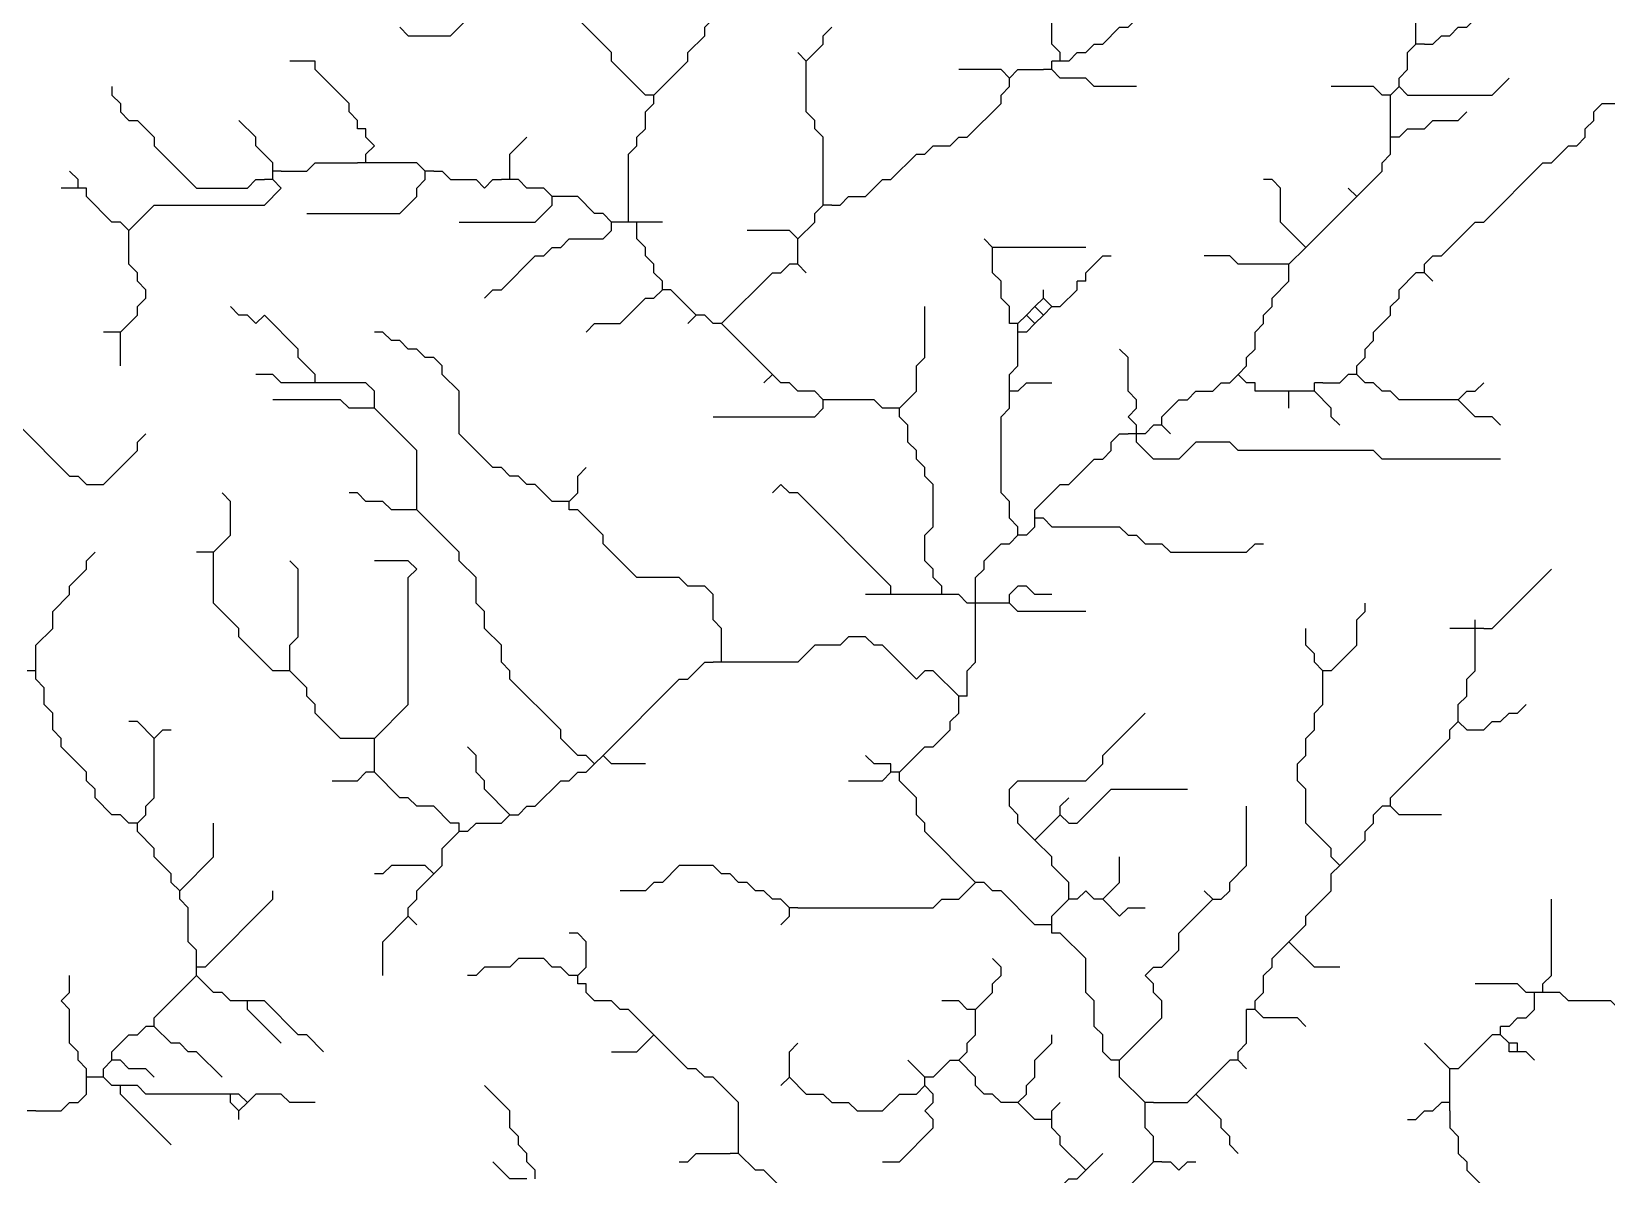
# Model space of a CAD drawing. Header units: inches. Extents: x 450284 to 463844, y 7386033 to 7399827.
# Drawn here: x 453081 to 458528, y 7388537 to 7392491 of the extents above; entities that cross this region are included whole.
import ezdxf

# ---------------------------------------------------------------- set-up
doc = ezdxf.new("R2010")
doc.units = ezdxf.units.IN
doc.header["$MEASUREMENT"] = 0

msp = doc.modelspace()

# ---------------------------------------------------------------- linework, layer by layer
for points in [[(456639.4, 7392417.8), (456610.2, 7392447.1), (456610.2, 7392622.8), (456668.7, 7392681.4), (456668.7, 7392739.9), (456698, 7392769.2), (456698, 7392827.8), (456727.3, 7392857.1), (456727.3, 7392915.7), (456756.6, 7392944.9), (456932.3, 7392944.9)], [(454355, 7392505.6), (454384.3, 7392476.3), (454530.8, 7392476.3), (454647.9, 7392593.5), (454735.8, 7392593.5), (454765.1, 7392622.8)], [(455204.4, 7392271.3), (455087.2, 7392388.5), (455087.2, 7392417.8), (454970.1, 7392534.9), (454940.8, 7392534.9), (454911.5, 7392564.2), (454882.2, 7392564.2), (454852.9, 7392593.5), (454823.6, 7392593.5), (454794.4, 7392622.8)], [(455233.7, 7392271.3), (455350.8, 7392388.5), (455350.8, 7392417.8), (455409.4, 7392476.3), (455409.4, 7392505.6), (455438.7, 7392534.9), (455438.7, 7392564.2), (455468, 7392593.5)], [(457869.5, 7392476.3), (457869.5, 7392622.8)], [(456668.7, 7392388.5), (456698, 7392417.8), (456727.3, 7392417.8), (456756.6, 7392447.1), (456785.9, 7392447.1), (456844.5, 7392505.6), (456873.7, 7392505.6), (456903, 7392534.9), (456932.3, 7392534.9)], [(457898.8, 7392447.1), (457928.1, 7392447.1), (457957.4, 7392476.3), (457986.7, 7392476.3), (458015.9, 7392505.6), (458045.2, 7392505.6), (458074.5, 7392534.9), (458191.7, 7392534.9)], [(455760.8, 7392388.5), (455819.4, 7392447.1), (455819.4, 7392476.3), (455848.7, 7392505.6)], [(457869.5, 7392447.1), (457869.5, 7392476.3)], [(457898.8, 7391685.6), (457928.1, 7391714.9), (457957.4, 7391714.9), (458074.5, 7391832), (458103.8, 7391832), (458308.8, 7392037), (458338.1, 7392037), (458396.7, 7392095.6), (458426, 7392095.6), (458455.2, 7392124.9), (458455.2, 7392154.2), (458484.5, 7392183.5), (458484.5, 7392212.8), (458513.8, 7392242), (458572.4, 7392242), (458631, 7392300.6), (458660.3, 7392300.6), (458836, 7392476.3)], [(455760.8, 7392388.5), (455731.5, 7392417.8)], [(456639.4, 7392388.5), (456639.4, 7392417.8)], [(457810.9, 7392300.6), (457810.9, 7392329.9), (457840.2, 7392359.2), (457840.2, 7392417.8), (457869.5, 7392447.1)], [(457898.8, 7392447.1), (457869.5, 7392447.1)], [(454032.9, 7392388.5), (453974.3, 7392388.5)], [(454062.2, 7392359.2), (454062.2, 7392388.5), (454032.9, 7392388.5)], [(455819.4, 7391919.9), (455819.4, 7392124.9), (455790.1, 7392154.2), (455790.1, 7392183.5), (455760.8, 7392212.8), (455760.8, 7392388.5)], [(456639.4, 7392388.5), (456610.2, 7392388.5)], [(456610.2, 7392359.2), (456610.2, 7392388.5)], [(456668.7, 7392388.5), (456639.4, 7392388.5)], [(454208.6, 7392183.5), (454179.3, 7392212.8), (454179.3, 7392242), (454062.2, 7392359.2)], [(455848.7, 7391890.6), (455878, 7391890.6), (455907.3, 7391919.9), (455965.8, 7391919.9), (456024.4, 7391978.5), (456053.7, 7391978.5), (456141.6, 7392066.3), (456170.8, 7392066.3), (456200.1, 7392095.6), (456258.7, 7392095.6), (456288, 7392124.9), (456317.3, 7392124.9), (456434.4, 7392242), (456434.4, 7392271.3), (456463.7, 7392300.6), (456463.7, 7392329.9)], [(456463.7, 7392329.9), (456434.4, 7392359.2), (456288, 7392359.2)], [(456463.7, 7392329.9), (456493, 7392359.2), (456580.9, 7392359.2)], [(456610.2, 7392359.2), (456580.9, 7392359.2)], [(456903, 7392300.6), (456756.6, 7392300.6), (456727.3, 7392329.9), (456639.4, 7392329.9), (456610.2, 7392359.2)], [(457810.9, 7392300.6), (457840.2, 7392271.3), (458133.1, 7392271.3), (458191.7, 7392329.9)], [(453359.3, 7392300.6), (453359.3, 7392271.3), (453388.6, 7392242), (453388.6, 7392212.8), (453417.9, 7392183.5), (453447.1, 7392183.5), (453505.7, 7392124.9), (453505.7, 7392095.6), (453652.2, 7391949.2), (453827.9, 7391949.2), (453857.2, 7391978.5), (453886.4, 7391978.5)], [(455233.7, 7392271.3), (455204.4, 7392271.3)], [(455233.7, 7392242), (455233.7, 7392271.3)], [(457752.4, 7392271.3), (457723.1, 7392300.6), (457576.6, 7392300.6)], [(457781.6, 7392271.3), (457752.4, 7392271.3)], [(457781.6, 7392271.3), (457810.9, 7392300.6)], [(457781.6, 7392242), (457781.6, 7392271.3)], [(455145.8, 7391861.3), (455145.8, 7392066.3), (455175.1, 7392095.6), (455175.1, 7392124.9), (455204.4, 7392154.2), (455204.4, 7392212.8), (455233.7, 7392242)], [(457781.6, 7392154.2), (457781.6, 7392242)], [(457810.9, 7392124.9), (457840.2, 7392154.2), (457898.8, 7392154.2), (457928.1, 7392183.5), (458015.9, 7392183.5), (458045.2, 7392212.8)], [(453915.7, 7392037), (453857.2, 7392095.6), (453857.2, 7392124.9), (453798.6, 7392183.5)], [(454208.6, 7392154.2), (454208.6, 7392183.5)], [(454237.9, 7392154.2), (454208.6, 7392154.2)], [(454237.9, 7392124.9), (454237.9, 7392154.2)], [(457781.6, 7392124.9), (457781.6, 7392154.2)], [(454237.9, 7392066.3), (454267.2, 7392095.6), (454237.9, 7392124.9)], [(454735.8, 7392007.8), (454735.8, 7392066.3), (454794.4, 7392124.9)], [(457664.5, 7391919.9), (457752.4, 7392007.8), (457752.4, 7392037), (457781.6, 7392066.3), (457781.6, 7392095.6)], [(457810.9, 7392124.9), (457781.6, 7392124.9)], [(457781.6, 7392095.6), (457781.6, 7392124.9)], [(453915.7, 7392007.8), (453915.7, 7392037)], [(453945, 7392007.8), (454032.9, 7392007.8), (454062.2, 7392037), (454208.6, 7392037)], [(454237.9, 7392037), (454208.6, 7392037)], [(454237.9, 7392037), (454237.9, 7392066.3)], [(454267.2, 7392037), (454237.9, 7392037)], [(454442.9, 7392007.8), (454413.6, 7392037), (454267.2, 7392037)], [(453242.1, 7391978.5), (453212.8, 7392007.8)], [(453945, 7392007.8), (453915.7, 7392007.8)], [(453915.7, 7391978.5), (453915.7, 7392007.8)], [(454472.2, 7392007.8), (454442.9, 7392007.8)], [(454442.9, 7391978.5), (454442.9, 7392007.8)], [(454472.2, 7392007.8), (454501.5, 7392007.8), (454530.8, 7391978.5), (454618.6, 7391978.5), (454647.9, 7391949.2), (454677.2, 7391978.5), (454706.5, 7391978.5)], [(454735.8, 7391978.5), (454735.8, 7392007.8)], [(453212.8, 7391949.2), (453183.6, 7391949.2)], [(453242.1, 7391949.2), (453212.8, 7391949.2)], [(453242.1, 7391949.2), (453242.1, 7391978.5)], [(453271.4, 7391949.2), (453242.1, 7391949.2)], [(453271.4, 7391919.9), (453271.4, 7391949.2)], [(453417.9, 7391802.7), (453505.7, 7391890.6), (453886.4, 7391890.6), (453945, 7391949.2), (453915.7, 7391978.5)], [(453915.7, 7391978.5), (453886.4, 7391978.5)], [(454032.9, 7391861.3), (454355, 7391861.3), (454413.6, 7391919.9), (454413.6, 7391949.2), (454442.9, 7391978.5)], [(454735.8, 7391978.5), (454706.5, 7391978.5)], [(454765.1, 7391978.5), (454735.8, 7391978.5)], [(454882.2, 7391919.9), (454852.9, 7391949.2), (454794.4, 7391949.2), (454765.1, 7391978.5)], [(457488.8, 7391744.2), (457400.9, 7391832), (457400.9, 7391949.2), (457371.6, 7391978.5), (457342.3, 7391978.5)], [(457664.5, 7391919.9), (457635.2, 7391949.2)], [(453417.9, 7391802.7), (453388.6, 7391832), (453359.3, 7391832), (453271.4, 7391919.9)], [(454560.1, 7391832), (454823.6, 7391832), (454882.2, 7391890.6)], [(454911.5, 7391919.9), (454882.2, 7391919.9)], [(454882.2, 7391890.6), (454882.2, 7391919.9)], [(455087.2, 7391832), (455057.9, 7391861.3), (455028.6, 7391861.3), (454970.1, 7391919.9), (454911.5, 7391919.9)], [(455731.5, 7391773.5), (455790.1, 7391832), (455790.1, 7391861.3), (455819.4, 7391890.6)], [(455819.4, 7391890.6), (455819.4, 7391919.9)], [(455848.7, 7391890.6), (455819.4, 7391890.6)], [(457488.8, 7391744.2), (457664.5, 7391919.9)], [(455116.5, 7391832), (455087.2, 7391832)], [(455087.2, 7391802.7), (455087.2, 7391832)], [(455145.8, 7391832), (455116.5, 7391832)], [(455145.8, 7391832), (455145.8, 7391861.3)], [(455175.1, 7391832), (455145.8, 7391832)], [(455204.4, 7391832), (455175.1, 7391832)], [(455175.1, 7391802.7), (455175.1, 7391832)], [(455262.9, 7391832), (455204.4, 7391832)], [(453388.6, 7391451.3), (453447.1, 7391509.9), (453447.1, 7391539.2), (453476.4, 7391568.4), (453476.4, 7391597.7), (453447.1, 7391627), (453447.1, 7391656.3), (453417.9, 7391685.6), (453417.9, 7391802.7)], [(454647.9, 7391568.4), (454677.2, 7391597.7), (454706.5, 7391597.7), (454823.6, 7391714.9), (454852.9, 7391714.9), (454882.2, 7391744.2), (454911.5, 7391744.2), (454940.8, 7391773.5), (455057.9, 7391773.5), (455087.2, 7391802.7)], [(455262.9, 7391627), (455233.7, 7391656.3), (455233.7, 7391685.6), (455204.4, 7391714.9), (455204.4, 7391744.2), (455175.1, 7391773.5), (455175.1, 7391802.7)], [(455731.5, 7391773.5), (455702.3, 7391802.7), (455555.8, 7391802.7)], [(455731.5, 7391714.9), (455731.5, 7391773.5)], [(456405.1, 7391744.2), (456375.9, 7391773.5)], [(455731.5, 7391685.6), (455731.5, 7391714.9)], [(456434.4, 7391744.2), (456405.1, 7391744.2)], [(456405.1, 7391714.9), (456405.1, 7391744.2)], [(456463.7, 7391509.9), (456463.7, 7391539.2), (456434.4, 7391568.4), (456434.4, 7391627), (456405.1, 7391656.3), (456405.1, 7391714.9)], [(456727.3, 7391744.2), (456434.4, 7391744.2)], [(456727.3, 7391656.3), (456785.9, 7391714.9), (456815.2, 7391714.9)], [(457400.9, 7391685.6), (457254.5, 7391685.6), (457225.2, 7391714.9), (457137.3, 7391714.9)], [(457430.2, 7391685.6), (457488.8, 7391744.2)], [(455468, 7391480.6), (455643.7, 7391656.3), (455673, 7391656.3), (455702.3, 7391685.6)], [(455731.5, 7391685.6), (455702.3, 7391685.6)], [(455760.8, 7391656.3), (455731.5, 7391685.6)], [(456727.3, 7391627), (456727.3, 7391656.3)], [(457254.5, 7391304.9), (457283.8, 7391334.1), (457283.8, 7391363.4), (457313, 7391392.7), (457313, 7391451.3), (457342.3, 7391480.6), (457342.3, 7391509.9), (457371.6, 7391539.2), (457371.6, 7391568.4), (457430.2, 7391627), (457430.2, 7391656.3)], [(457430.2, 7391685.6), (457400.9, 7391685.6)], [(457430.2, 7391656.3), (457430.2, 7391685.6)], [(457664.5, 7391334.1), (457693.8, 7391363.4), (457693.8, 7391392.7), (457723.1, 7391422), (457723.1, 7391451.3), (457781.6, 7391509.9), (457781.6, 7391539.2), (457810.9, 7391568.4), (457810.9, 7391597.7), (457869.5, 7391656.3)], [(457898.8, 7391656.3), (457869.5, 7391656.3)], [(457898.8, 7391656.3), (457898.8, 7391685.6)], [(457928.1, 7391627), (457898.8, 7391656.3)], [(455262.9, 7391597.7), (455262.9, 7391627)], [(456727.3, 7391627), (456698, 7391627)], [(456698, 7391597.7), (456698, 7391627)], [(454999.4, 7391451.3), (455028.6, 7391480.6), (455116.5, 7391480.6), (455204.4, 7391568.4), (455233.7, 7391568.4), (455262.9, 7391597.7)], [(455292.2, 7391597.7), (455262.9, 7391597.7)], [(455380.1, 7391509.9), (455292.2, 7391597.7)], [(456551.6, 7391539.2), (456580.9, 7391568.4)], [(456580.9, 7391568.4), (456580.9, 7391597.7)], [(456610.2, 7391539.2), (456580.9, 7391568.4)], [(456610.2, 7391539.2), (456639.4, 7391539.2), (456698, 7391597.7)], [(454062.2, 7391304.9), (454003.6, 7391363.4), (454003.6, 7391392.7), (453886.4, 7391509.9), (453857.2, 7391480.6), (453827.9, 7391509.9), (453798.6, 7391509.9), (453769.3, 7391539.2)], [(455350.8, 7391480.6), (455380.1, 7391509.9)], [(455468, 7391480.6), (455438.7, 7391480.6), (455409.4, 7391509.9), (455380.1, 7391509.9)], [(456083, 7391187.7), (456141.6, 7391246.3), (456141.6, 7391334.1), (456170.8, 7391363.4), (456170.8, 7391539.2)], [(456463.7, 7391480.6), (456463.7, 7391509.9)], [(456493, 7391480.6), (456522.3, 7391509.9)], [(456522.3, 7391509.9), (456551.6, 7391539.2)], [(456551.6, 7391480.6), (456522.3, 7391509.9)], [(456580.9, 7391509.9), (456551.6, 7391539.2)], [(456551.6, 7391480.6), (456580.9, 7391509.9)], [(456580.9, 7391509.9), (456610.2, 7391539.2)], [(453359.3, 7391451.3), (453330, 7391451.3)], [(453388.6, 7391451.3), (453359.3, 7391451.3)], [(453388.6, 7391422), (453388.6, 7391451.3)], [(454911.5, 7390865.6), (454882.2, 7390865.6), (454823.6, 7390924.1), (454794.4, 7390924.1), (454765.1, 7390953.4), (454735.8, 7390953.4), (454706.5, 7390982.7), (454677.2, 7390982.7), (454560.1, 7391099.8), (454560.1, 7391246.3), (454501.5, 7391304.9), (454501.5, 7391334.1), (454472.2, 7391363.4), (454442.9, 7391363.4), (454413.6, 7391392.7), (454384.3, 7391392.7), (454355, 7391422), (454325.8, 7391422), (454296.5, 7391451.3), (454267.2, 7391451.3)], [(455643.7, 7391304.9), (455468, 7391480.6)], [(456493, 7391480.6), (456463.7, 7391480.6)], [(456493, 7391451.3), (456493, 7391480.6)], [(456522.3, 7391451.3), (456493, 7391451.3)], [(456493, 7391422), (456493, 7391451.3)], [(456522.3, 7391451.3), (456551.6, 7391480.6)], [(453388.6, 7391334.1), (453388.6, 7391422)], [(456463.7, 7391275.6), (456463.7, 7391304.9), (456493, 7391334.1), (456493, 7391422)], [(456903, 7391129.1), (456873.7, 7391158.4), (456903, 7391187.7), (456903, 7391217), (456873.7, 7391246.3), (456873.7, 7391363.4), (456844.5, 7391392.7)], [(452685.7, 7391363.4), (452715, 7391334.1), (452890.7, 7391334.1), (453007.8, 7391217), (453007.8, 7391187.7), (453037.1, 7391158.4), (453037.1, 7391129.1), (453212.8, 7390953.4), (453242.1, 7390953.4), (453271.4, 7390924.1), (453330, 7390924.1), (453447.1, 7391041.3), (453447.1, 7391070.6), (453476.4, 7391099.8)], [(457664.5, 7391304.9), (457664.5, 7391334.1)], [(454032.9, 7391275.6), (453945, 7391275.6), (453915.7, 7391304.9), (453857.2, 7391304.9)], [(454062.2, 7391275.6), (454032.9, 7391275.6)], [(454062.2, 7391275.6), (454062.2, 7391304.9)], [(454091.5, 7391275.6), (454062.2, 7391275.6)], [(454267.2, 7391217), (454267.2, 7391246.3), (454237.9, 7391275.6), (454091.5, 7391275.6)], [(455614.4, 7391275.6), (455643.7, 7391304.9)], [(455819.4, 7391217), (455790.1, 7391246.3), (455731.5, 7391246.3), (455702.3, 7391275.6), (455673, 7391275.6), (455643.7, 7391304.9)], [(456463.7, 7391246.3), (456463.7, 7391275.6)], [(456493, 7391246.3), (456522.3, 7391275.6), (456610.2, 7391275.6)], [(456990.9, 7391158.4), (457049.5, 7391217), (457078.8, 7391217), (457108, 7391246.3), (457166.6, 7391246.3), (457195.9, 7391275.6), (457225.2, 7391275.6), (457254.5, 7391304.9)], [(457283.8, 7391275.6), (457254.5, 7391304.9)], [(457313, 7391275.6), (457283.8, 7391275.6)], [(457313, 7391246.3), (457313, 7391275.6)], [(457547.3, 7391275.6), (457518.1, 7391275.6)], [(457518.1, 7391246.3), (457518.1, 7391275.6)], [(457547.3, 7391275.6), (457605.9, 7391275.6), (457635.2, 7391304.9)], [(457664.5, 7391304.9), (457635.2, 7391304.9)], [(458015.9, 7391217), (457810.9, 7391217), (457781.6, 7391246.3), (457752.4, 7391246.3), (457723.1, 7391275.6), (457693.8, 7391275.6), (457664.5, 7391304.9)], [(458015.9, 7391217), (458045.2, 7391246.3), (458074.5, 7391246.3), (458103.8, 7391275.6)], [(454237.9, 7391187.7), (454179.3, 7391187.7), (454150, 7391217), (453915.7, 7391217)], [(454267.2, 7391187.7), (454267.2, 7391217)], [(455848.7, 7391217), (455819.4, 7391217)], [(455819.4, 7391187.7), (455819.4, 7391217)], [(456053.7, 7391187.7), (456024.4, 7391187.7), (455995.1, 7391217), (455848.7, 7391217)], [(456493, 7390777.7), (456463.7, 7390807), (456463.7, 7390865.6), (456434.4, 7390894.8), (456434.4, 7391158.4), (456463.7, 7391187.7), (456463.7, 7391217)], [(456493, 7391246.3), (456463.7, 7391246.3)], [(456463.7, 7391217), (456463.7, 7391246.3)], [(457342.3, 7391246.3), (457313, 7391246.3)], [(457400.9, 7391246.3), (457342.3, 7391246.3)], [(457430.2, 7391246.3), (457400.9, 7391246.3)], [(457459.5, 7391246.3), (457430.2, 7391246.3)], [(457430.2, 7391217), (457430.2, 7391246.3)], [(457430.2, 7391187.7), (457430.2, 7391217)], [(457488.8, 7391246.3), (457459.5, 7391246.3)], [(457518.1, 7391246.3), (457488.8, 7391246.3)], [(457605.9, 7391129.1), (457576.6, 7391158.4), (457576.6, 7391187.7), (457518.1, 7391246.3)], [(458162.4, 7391129.1), (458133.1, 7391158.4), (458074.5, 7391158.4), (458015.9, 7391217)], [(454267.2, 7391187.7), (454237.9, 7391187.7)], [(454413.6, 7390865.6), (454413.6, 7391041.3), (454267.2, 7391187.7)], [(455438.7, 7391158.4), (455790.1, 7391158.4), (455819.4, 7391187.7)], [(456083, 7391187.7), (456053.7, 7391187.7)], [(456083, 7391158.4), (456083, 7391187.7)], [(456229.4, 7390572.7), (456200.1, 7390602), (456200.1, 7390631.3), (456170.8, 7390660.5), (456170.8, 7390748.4), (456200.1, 7390777.7), (456200.1, 7390924.1), (456170.8, 7390953.4), (456170.8, 7390982.7), (456141.6, 7391012), (456141.6, 7391041.3), (456112.3, 7391070.6), (456112.3, 7391129.1), (456083, 7391158.4)], [(456903, 7391099.8), (456903, 7391129.1)], [(456932.3, 7391099.8), (456961.6, 7391129.1)], [(456990.9, 7391129.1), (456961.6, 7391129.1)], [(456990.9, 7391129.1), (456990.9, 7391158.4)], [(457020.2, 7391099.8), (456990.9, 7391129.1)], [(456551.6, 7390836.3), (456639.4, 7390924.1), (456668.7, 7390924.1), (456756.6, 7391012), (456785.9, 7391012), (456815.2, 7391041.3), (456815.2, 7391070.6), (456844.5, 7391099.8), (456873.7, 7391099.8)], [(456903, 7391099.8), (456873.7, 7391099.8)], [(456932.3, 7391099.8), (456903, 7391099.8)], [(456903, 7391070.6), (456903, 7391099.8)], [(458162.4, 7391012), (457752.4, 7391012), (457723.1, 7391041.3), (457254.5, 7391041.3), (457225.2, 7391070.6), (457108, 7391070.6), (457049.5, 7391012), (456961.6, 7391012), (456903, 7391070.6)], [(454940.8, 7390865.6), (454970.1, 7390894.8), (454970.1, 7390953.4), (454999.4, 7390982.7)], [(453710.7, 7390689.8), (453769.3, 7390748.4), (453769.3, 7390865.6), (453740, 7390894.8)], [(454384.3, 7390836.3), (454325.8, 7390836.3), (454296.5, 7390865.6), (454237.9, 7390865.6), (454208.6, 7390894.8), (454179.3, 7390894.8)], [(456053.7, 7390572.7), (455731.5, 7390894.8), (455702.3, 7390894.8), (455673, 7390924.1), (455643.7, 7390894.8)], [(454413.6, 7390836.3), (454384.3, 7390836.3)], [(454413.6, 7390836.3), (454413.6, 7390865.6)], [(455028.6, 7389957.6), (454999.4, 7389986.9), (454970.1, 7389986.9), (454911.5, 7390045.5), (454911.5, 7390074.8), (454735.8, 7390250.5), (454735.8, 7390279.8), (454706.5, 7390309.1), (454706.5, 7390367.7), (454647.9, 7390426.2), (454647.9, 7390484.8), (454618.6, 7390514.1), (454618.6, 7390602), (454560.1, 7390660.5), (454560.1, 7390689.8), (454413.6, 7390836.3)], [(454940.8, 7390865.6), (454911.5, 7390865.6)], [(454940.8, 7390836.3), (454940.8, 7390865.6)], [(454970.1, 7390836.3), (454940.8, 7390836.3)], [(455468, 7390338.4), (455468, 7390426.2), (455438.7, 7390455.5), (455438.7, 7390543.4), (455409.4, 7390572.7), (455350.8, 7390572.7), (455321.5, 7390602), (455175.1, 7390602), (455057.9, 7390719.1), (455057.9, 7390748.4), (454970.1, 7390836.3)], [(456551.6, 7390807), (456551.6, 7390836.3)], [(456580.9, 7390807), (456551.6, 7390807)], [(456551.6, 7390777.7), (456551.6, 7390807)], [(456580.9, 7390807), (456610.2, 7390777.7), (456844.5, 7390777.7), (456873.7, 7390748.4), (456903, 7390748.4), (456932.3, 7390719.1), (456990.9, 7390719.1), (457020.2, 7390689.8), (457283.8, 7390689.8), (457313, 7390719.1), (457342.3, 7390719.1)], [(456346.6, 7390543.4), (456346.6, 7390602), (456375.9, 7390631.3), (456375.9, 7390660.5), (456434.4, 7390719.1), (456463.7, 7390719.1), (456493, 7390748.4)], [(456493, 7390748.4), (456493, 7390777.7)], [(456522.3, 7390748.4), (456493, 7390748.4)], [(456522.3, 7390748.4), (456551.6, 7390777.7)], [(453095.7, 7390309.1), (453095.7, 7390367.7), (453154.3, 7390426.2), (453154.3, 7390484.8), (453212.8, 7390543.4), (453212.8, 7390572.7), (453271.4, 7390631.3), (453271.4, 7390660.5), (453300.7, 7390689.8)], [(453681.4, 7390689.8), (453652.2, 7390689.8)], [(453710.7, 7390689.8), (453681.4, 7390689.8)], [(453710.7, 7390660.5), (453710.7, 7390689.8)], [(453945, 7390279.8), (453915.7, 7390279.8), (453798.6, 7390397), (453798.6, 7390426.2), (453710.7, 7390514.1), (453710.7, 7390660.5)], [(453974.3, 7390309.1), (453974.3, 7390367.7), (454003.6, 7390397), (454003.6, 7390631.3), (453974.3, 7390660.5)], [(454267.2, 7390045.5), (454384.3, 7390162.7), (454384.3, 7390602), (454413.6, 7390631.3), (454384.3, 7390660.5), (454267.2, 7390660.5)], [(458103.8, 7390426.2), (458133.1, 7390426.2), (458338.1, 7390631.3)], [(456053.7, 7390543.4), (456053.7, 7390572.7)], [(456229.4, 7390543.4), (456229.4, 7390572.7)], [(456610.2, 7390543.4), (456551.6, 7390543.4), (456522.3, 7390572.7), (456493, 7390572.7), (456463.7, 7390543.4)], [(456024.4, 7390543.4), (455965.8, 7390543.4)], [(456053.7, 7390543.4), (456024.4, 7390543.4)], [(456083, 7390543.4), (456053.7, 7390543.4)], [(456200.1, 7390543.4), (456083, 7390543.4)], [(456229.4, 7390543.4), (456200.1, 7390543.4)], [(456258.7, 7390543.4), (456229.4, 7390543.4)], [(456317.3, 7390514.1), (456288, 7390543.4), (456258.7, 7390543.4)], [(456346.6, 7390514.1), (456317.3, 7390514.1)], [(456346.6, 7390514.1), (456346.6, 7390543.4)], [(456375.9, 7390514.1), (456346.6, 7390514.1)], [(456346.6, 7390484.8), (456346.6, 7390514.1)], [(456434.4, 7390514.1), (456375.9, 7390514.1)], [(456463.7, 7390514.1), (456434.4, 7390514.1)], [(456463.7, 7390514.1), (456463.7, 7390543.4)], [(456727.3, 7390484.8), (456493, 7390484.8), (456463.7, 7390514.1)], [(457576.6, 7390279.8), (457664.5, 7390367.7), (457664.5, 7390455.5), (457693.8, 7390484.8), (457693.8, 7390514.1)], [(456317.3, 7390221.2), (456317.3, 7390279.8), (456346.6, 7390309.1), (456346.6, 7390484.8)], [(458074.5, 7390426.2), (458074.5, 7390455.5)], [(457547.3, 7390279.8), (457518.1, 7390309.1), (457518.1, 7390338.4), (457488.8, 7390367.7), (457488.8, 7390426.2)], [(458045.2, 7390426.2), (457986.7, 7390426.2)], [(458074.5, 7390426.2), (458045.2, 7390426.2)], [(458103.8, 7390426.2), (458074.5, 7390426.2)], [(458074.5, 7390397), (458074.5, 7390426.2)], [(456288, 7390191.9), (456200.1, 7390279.8), (456170.8, 7390279.8), (456141.6, 7390250.5), (456024.4, 7390367.7), (455995.1, 7390367.7), (455965.8, 7390397), (455907.3, 7390397), (455878, 7390367.7), (455790.1, 7390367.7), (455731.5, 7390309.1), (455497.2, 7390309.1)], [(458015.9, 7390104.1), (458015.9, 7390162.7), (458045.2, 7390191.9), (458045.2, 7390250.5), (458074.5, 7390279.8), (458074.5, 7390397)], [(453095.7, 7390279.8), (453095.7, 7390309.1)], [(453974.3, 7390279.8), (453974.3, 7390309.1)], [(455057.9, 7389986.9), (455321.5, 7390250.5), (455350.8, 7390250.5), (455409.4, 7390309.1), (455438.7, 7390309.1)], [(455468, 7390309.1), (455438.7, 7390309.1)], [(455468, 7390309.1), (455468, 7390338.4)], [(455497.2, 7390309.1), (455468, 7390309.1)], [(453095.7, 7390279.8), (453066.4, 7390279.8)], [(453095.7, 7390250.5), (453095.7, 7390279.8)], [(453417.9, 7389752.6), (453388.6, 7389781.9), (453359.3, 7389781.9), (453300.7, 7389840.5), (453300.7, 7389869.8), (453271.4, 7389899.1), (453271.4, 7389928.4), (453183.6, 7390016.2), (453183.6, 7390045.5), (453154.3, 7390074.8), (453154.3, 7390133.4), (453125, 7390162.7), (453125, 7390221.2), (453095.7, 7390250.5)], [(453974.3, 7390279.8), (453945, 7390279.8)], [(454237.9, 7390045.5), (454150, 7390045.5), (454062.2, 7390133.4), (454062.2, 7390162.7), (454032.9, 7390191.9), (454032.9, 7390221.2), (453974.3, 7390279.8)], [(457605.9, 7389606.2), (457576.6, 7389635.5), (457576.6, 7389664.8), (457488.8, 7389752.6), (457488.8, 7389869.8), (457459.5, 7389899.1), (457459.5, 7389957.6), (457488.8, 7389986.9), (457488.8, 7390045.5), (457518.1, 7390074.8), (457518.1, 7390133.4), (457547.3, 7390162.7), (457547.3, 7390250.5)], [(457576.6, 7390279.8), (457547.3, 7390279.8)], [(457547.3, 7390250.5), (457547.3, 7390279.8)], [(456317.3, 7390191.9), (456288, 7390191.9)], [(456288, 7390162.7), (456288, 7390191.9)], [(456317.3, 7390191.9), (456317.3, 7390221.2)], [(456083, 7389928.4), (456170.8, 7390016.2), (456200.1, 7390016.2), (456258.7, 7390074.8), (456258.7, 7390104.1), (456288, 7390133.4), (456288, 7390162.7)], [(456551.6, 7389694.1), (456493, 7389752.6), (456493, 7389781.9), (456463.7, 7389811.2), (456463.7, 7389869.8), (456493, 7389899.1), (456727.3, 7389899.1), (456785.9, 7389957.6), (456785.9, 7389986.9), (456932.3, 7390133.4)], [(458015.9, 7390104.1), (458045.2, 7390074.8), (458103.8, 7390074.8), (458133.1, 7390104.1), (458162.4, 7390104.1), (458191.7, 7390133.4), (458221, 7390133.4), (458250.2, 7390162.7)], [(453505.7, 7390045.5), (453447.1, 7390104.1), (453417.9, 7390104.1)], [(453505.7, 7390045.5), (453535, 7390074.8), (453564.3, 7390074.8)], [(457781.6, 7389840.5), (457986.7, 7390045.5), (457986.7, 7390074.8), (458015.9, 7390104.1)], [(453447.1, 7389752.6), (453476.4, 7389781.9), (453476.4, 7389811.2), (453505.7, 7389840.5), (453505.7, 7390045.5)], [(454267.2, 7390045.5), (454237.9, 7390045.5)], [(454267.2, 7390016.2), (454267.2, 7390045.5)], [(454267.2, 7389957.6), (454267.2, 7390016.2)], [(454735.8, 7389781.9), (454647.9, 7389869.8), (454647.9, 7389899.1), (454618.6, 7389928.4), (454618.6, 7389986.9), (454589.3, 7390016.2)], [(455028.6, 7389957.6), (455057.9, 7389986.9)], [(455204.4, 7389957.6), (455087.2, 7389957.6), (455057.9, 7389986.9)], [(456024.4, 7389957.6), (455995.1, 7389957.6), (455965.8, 7389986.9)], [(454120.7, 7389899.1), (454208.6, 7389899.1), (454237.9, 7389928.4)], [(454267.2, 7389928.4), (454237.9, 7389928.4)], [(454267.2, 7389928.4), (454267.2, 7389957.6)], [(454530.8, 7389752.6), (454472.2, 7389811.2), (454413.6, 7389811.2), (454384.3, 7389840.5), (454355, 7389840.5), (454267.2, 7389928.4)], [(454735.8, 7389781.9), (454765.1, 7389781.9), (454794.4, 7389811.2), (454823.6, 7389811.2), (454911.5, 7389899.1), (454940.8, 7389899.1), (454970.1, 7389928.4), (454999.4, 7389928.4), (455028.6, 7389957.6)], [(455907.3, 7389899.1), (456024.4, 7389899.1), (456053.7, 7389928.4)], [(456053.7, 7389957.6), (456024.4, 7389957.6)], [(456053.7, 7389928.4), (456053.7, 7389957.6)], [(456083, 7389928.4), (456053.7, 7389928.4)], [(456083, 7389899.1), (456083, 7389928.4)], [(456346.6, 7389547.6), (456170.8, 7389723.4), (456170.8, 7389752.6), (456141.6, 7389781.9), (456141.6, 7389840.5), (456083, 7389899.1)], [(456639.4, 7389781.9), (456668.7, 7389752.6), (456698, 7389752.6), (456815.2, 7389869.8), (457078.8, 7389869.8)], [(456639.4, 7389781.9), (456639.4, 7389811.2), (456668.7, 7389840.5)], [(457166.6, 7389489.1), (457195.9, 7389489.1), (457225.2, 7389518.3), (457225.2, 7389547.6), (457283.8, 7389606.2), (457283.8, 7389811.2)], [(457605.9, 7389606.2), (457693.8, 7389694.1), (457693.8, 7389723.4), (457723.1, 7389752.6), (457723.1, 7389781.9), (457752.4, 7389811.2)], [(457781.6, 7389811.2), (457752.4, 7389811.2)], [(457781.6, 7389811.2), (457781.6, 7389840.5)], [(457957.4, 7389781.9), (457810.9, 7389781.9), (457781.6, 7389811.2)], [(453447.1, 7389752.6), (453417.9, 7389752.6)], [(453447.1, 7389723.4), (453447.1, 7389752.6)], [(453593.6, 7389518.3), (453710.7, 7389635.5), (453710.7, 7389752.6)], [(454560.1, 7389752.6), (454530.8, 7389752.6)], [(454560.1, 7389723.4), (454560.1, 7389752.6)], [(454589.3, 7389723.4), (454618.6, 7389752.6), (454706.5, 7389752.6), (454735.8, 7389781.9)], [(456551.6, 7389694.1), (456639.4, 7389781.9)], [(453593.6, 7389518.3), (453564.3, 7389547.6), (453564.3, 7389576.9), (453505.7, 7389635.5), (453505.7, 7389664.8), (453447.1, 7389723.4)], [(454472.2, 7389576.9), (454501.5, 7389606.2), (454501.5, 7389664.8), (454560.1, 7389723.4)], [(454589.3, 7389723.4), (454560.1, 7389723.4)], [(456668.7, 7389518.3), (456668.7, 7389547.6), (456610.2, 7389606.2), (456610.2, 7389635.5), (456551.6, 7389694.1)], [(454472.2, 7389576.9), (454442.9, 7389606.2), (454325.8, 7389606.2), (454296.5, 7389576.9), (454267.2, 7389576.9)], [(455702.3, 7389459.8), (455673, 7389489.1), (455643.7, 7389489.1), (455614.4, 7389518.3), (455585.1, 7389518.3), (455555.8, 7389547.6), (455526.5, 7389547.6), (455497.2, 7389576.9), (455468, 7389576.9), (455438.7, 7389606.2), (455321.5, 7389606.2), (455262.9, 7389547.6), (455233.7, 7389547.6), (455204.4, 7389518.3), (455116.5, 7389518.3)], [(456785.9, 7389489.1), (456844.5, 7389547.6), (456844.5, 7389635.5)], [(457430.2, 7389342.6), (457488.8, 7389401.2), (457488.8, 7389430.5), (457576.6, 7389518.3), (457576.6, 7389576.9), (457605.9, 7389606.2)], [(454384.3, 7389430.5), (454384.3, 7389459.8), (454413.6, 7389489.1), (454413.6, 7389518.3), (454472.2, 7389576.9)], [(455731.5, 7389459.8), (456200.1, 7389459.8), (456229.4, 7389489.1), (456288, 7389489.1), (456346.6, 7389547.6)], [(456580.9, 7389401.2), (456551.6, 7389401.2), (456434.4, 7389518.3), (456405.1, 7389518.3), (456375.9, 7389547.6), (456346.6, 7389547.6)], [(453652.2, 7389284), (453652.2, 7389313.3), (453622.9, 7389342.6), (453622.9, 7389459.8), (453593.6, 7389489.1), (453593.6, 7389518.3)], [(453681.4, 7389254.8), (453915.7, 7389489.1), (453915.7, 7389518.3)], [(456610.2, 7389430.5), (456668.7, 7389489.1)], [(456668.7, 7389489.1), (456668.7, 7389518.3)], [(456698, 7389489.1), (456668.7, 7389489.1)], [(456785.9, 7389489.1), (456756.6, 7389489.1), (456727.3, 7389518.3), (456698, 7389489.1)], [(456785.9, 7389489.1), (456844.5, 7389430.5), (456873.7, 7389459.8), (456932.3, 7389459.8)], [(456844.5, 7388932.6), (456990.9, 7389079), (456990.9, 7389137.6), (456961.6, 7389166.9), (456961.6, 7389196.2), (456932.3, 7389225.5), (456961.6, 7389254.8), (456990.9, 7389254.8), (457049.5, 7389313.3), (457049.5, 7389371.9), (457166.6, 7389489.1)], [(457166.6, 7389489.1), (457137.3, 7389518.3)], [(458308.8, 7389196.2), (458338.1, 7389225.5), (458338.1, 7389489.1)], [(454296.5, 7389225.5), (454296.5, 7389342.6), (454384.3, 7389430.5)], [(454413.6, 7389401.2), (454384.3, 7389430.5)], [(455673, 7389401.2), (455702.3, 7389430.5)], [(455731.5, 7389459.8), (455702.3, 7389459.8)], [(455702.3, 7389430.5), (455702.3, 7389459.8)], [(456610.2, 7389401.2), (456610.2, 7389430.5)], [(454970.1, 7389225.5), (454999.4, 7389254.8), (454999.4, 7389342.6), (454970.1, 7389371.9), (454940.8, 7389371.9)], [(456610.2, 7389401.2), (456580.9, 7389401.2)], [(456610.2, 7389371.9), (456610.2, 7389401.2)], [(456639.4, 7389371.9), (456610.2, 7389371.9)], [(456815.2, 7388932.6), (456785.9, 7388961.9), (456785.9, 7389020.5), (456756.6, 7389049.7), (456756.6, 7389137.6), (456727.3, 7389166.9), (456727.3, 7389284), (456639.4, 7389371.9)], [(457313, 7389137.6), (457342.3, 7389166.9), (457342.3, 7389225.5), (457371.6, 7389254.8), (457371.6, 7389284), (457430.2, 7389342.6)], [(457605.9, 7389254.8), (457518.1, 7389254.8), (457430.2, 7389342.6)], [(453652.2, 7389254.8), (453652.2, 7389284)], [(454940.8, 7389225.5), (454911.5, 7389254.8), (454882.2, 7389254.8), (454852.9, 7389284), (454765.1, 7389284), (454735.8, 7389254.8), (454647.9, 7389254.8), (454618.6, 7389225.5), (454589.3, 7389225.5)], [(456346.6, 7389108.3), (456405.1, 7389166.9), (456405.1, 7389196.2), (456434.4, 7389225.5), (456434.4, 7389254.8), (456405.1, 7389284)], [(453271.4, 7388903.3), (453242.1, 7388932.6), (453242.1, 7388961.9), (453212.8, 7388991.2), (453212.8, 7389108.3), (453183.6, 7389137.6), (453212.8, 7389166.9), (453212.8, 7389225.5)], [(453505.7, 7389079), (453652.2, 7389225.5)], [(453681.4, 7389254.8), (453652.2, 7389254.8)], [(453652.2, 7389225.5), (453652.2, 7389254.8)], [(453798.6, 7389137.6), (453769.3, 7389137.6), (453740, 7389166.9), (453710.7, 7389166.9), (453652.2, 7389225.5)], [(454970.1, 7389225.5), (454940.8, 7389225.5)], [(454970.1, 7389196.2), (454970.1, 7389225.5)], [(454999.4, 7389196.2), (454970.1, 7389196.2)], [(454999.4, 7389166.9), (454999.4, 7389196.2)], [(455233.7, 7389020.5), (455145.8, 7389108.3), (455116.5, 7389108.3), (455087.2, 7389137.6), (455028.6, 7389137.6), (454999.4, 7389166.9)], [(458250.2, 7389166.9), (458221, 7389196.2), (458074.5, 7389196.2)], [(458279.5, 7389166.9), (458250.2, 7389166.9)], [(458308.8, 7389166.9), (458279.5, 7389166.9)], [(458279.5, 7389137.6), (458279.5, 7389166.9)], [(458308.8, 7389166.9), (458308.8, 7389196.2)], [(458338.1, 7389166.9), (458308.8, 7389166.9)], [(458748.1, 7389079), (458601.7, 7389079), (458543.1, 7389137.6), (458396.7, 7389137.6), (458367.4, 7389166.9), (458338.1, 7389166.9)], [(453827.9, 7389137.6), (453798.6, 7389137.6)], [(453857.2, 7389137.6), (453827.9, 7389137.6)], [(453827.9, 7389108.3), (453827.9, 7389137.6)], [(453945, 7388991.2), (453827.9, 7389108.3)], [(454091.5, 7388961.9), (454032.9, 7389020.5), (454003.6, 7389020.5), (453886.4, 7389137.6), (453857.2, 7389137.6)], [(456317.3, 7389108.3), (456288, 7389137.6), (456229.4, 7389137.6)], [(456346.6, 7389108.3), (456317.3, 7389108.3)], [(456346.6, 7389079), (456346.6, 7389108.3)], [(457313, 7389108.3), (457283.8, 7389108.3)], [(457283.8, 7389079), (457283.8, 7389108.3)], [(457313, 7389108.3), (457313, 7389137.6)], [(457488.8, 7389049.7), (457459.5, 7389079), (457342.3, 7389079), (457313, 7389108.3)], [(458191.7, 7389049.7), (458221, 7389079), (458250.2, 7389079), (458279.5, 7389108.3), (458279.5, 7389137.6)], [(453359.3, 7388961.9), (453417.9, 7389020.5), (453447.1, 7389020.5), (453476.4, 7389049.7)], [(453505.7, 7389049.7), (453476.4, 7389049.7)], [(453505.7, 7389049.7), (453505.7, 7389079)], [(453740, 7388874), (453652.2, 7388961.9), (453622.9, 7388961.9), (453593.6, 7388991.2), (453564.3, 7388991.2), (453505.7, 7389049.7)], [(456288, 7388932.6), (456317.3, 7388961.9), (456317.3, 7388991.2), (456346.6, 7389020.5), (456346.6, 7389079)], [(457254.5, 7388961.9), (457283.8, 7388991.2), (457283.8, 7389079)], [(458191.7, 7389049.7), (458162.4, 7389049.7)], [(458162.4, 7389020.5), (458162.4, 7389049.7)], [(455087.2, 7388961.9), (455175.1, 7388961.9), (455233.7, 7389020.5)], [(455526.5, 7388639.7), (455526.5, 7388786.2), (455438.7, 7388874), (455409.4, 7388874), (455380.1, 7388903.3), (455350.8, 7388903.3), (455233.7, 7389020.5)], [(455702.3, 7388874), (455702.3, 7388961.9), (455731.5, 7388991.2)], [(456493, 7388786.2), (456522.3, 7388815.4), (456522.3, 7388844.7), (456551.6, 7388874), (456551.6, 7388932.6), (456610.2, 7388991.2), (456610.2, 7389020.5)], [(457986.7, 7388903.3), (457898.8, 7388991.2)], [(458015.9, 7388903.3), (458133.1, 7389020.5)], [(458162.4, 7389020.5), (458133.1, 7389020.5)], [(458191.7, 7388991.2), (458162.4, 7389020.5)], [(458221, 7388991.2), (458191.7, 7388991.2)], [(458191.7, 7388961.9), (458191.7, 7388991.2)], [(458221, 7388961.9), (458221, 7388991.2)], [(453330, 7388903.3), (453359.3, 7388932.6)], [(453359.3, 7388932.6), (453359.3, 7388961.9)], [(453388.6, 7388932.6), (453359.3, 7388932.6)], [(453505.7, 7388874), (453476.4, 7388903.3), (453417.9, 7388903.3), (453388.6, 7388932.6)], [(456170.8, 7388874), (456112.3, 7388932.6)], [(456200.1, 7388874), (456258.7, 7388932.6), (456288, 7388932.6)], [(456493, 7388786.2), (456434.4, 7388786.2), (456405.1, 7388815.4), (456375.9, 7388815.4), (456346.6, 7388844.7), (456346.6, 7388874), (456288, 7388932.6)], [(456844.5, 7388932.6), (456815.2, 7388932.6)], [(456844.5, 7388903.3), (456844.5, 7388932.6)], [(457108, 7388815.4), (457225.2, 7388932.6)], [(457254.5, 7388932.6), (457225.2, 7388932.6)], [(457254.5, 7388932.6), (457254.5, 7388961.9)], [(457283.8, 7388903.3), (457254.5, 7388932.6)], [(458221, 7388961.9), (458191.7, 7388961.9)], [(458250.2, 7388961.9), (458221, 7388961.9)], [(458279.5, 7388932.6), (458250.2, 7388961.9)], [(453271.4, 7388874), (453271.4, 7388903.3)], [(453330, 7388874), (453330, 7388903.3)], [(456932.3, 7388786.2), (456844.5, 7388874), (456844.5, 7388903.3)], [(458015.9, 7388903.3), (457986.7, 7388903.3)], [(457986.7, 7388874), (457986.7, 7388903.3)], [(453095.7, 7388756.9), (453183.6, 7388756.9), (453212.8, 7388786.2), (453242.1, 7388786.2), (453271.4, 7388815.4), (453271.4, 7388844.7)], [(453300.7, 7388874), (453271.4, 7388874)], [(453271.4, 7388844.7), (453271.4, 7388874)], [(453330, 7388874), (453300.7, 7388874)], [(453359.3, 7388844.7), (453330, 7388874)], [(453388.6, 7388844.7), (453359.3, 7388844.7)], [(453417.9, 7388844.7), (453388.6, 7388844.7)], [(453388.6, 7388815.4), (453388.6, 7388844.7)], [(453740, 7388815.4), (453476.4, 7388815.4), (453447.1, 7388844.7), (453417.9, 7388844.7)], [(454823.6, 7388551.9), (454794.4, 7388581.2), (454794.4, 7388610.4), (454765.1, 7388639.7), (454765.1, 7388669), (454735.8, 7388698.3), (454735.8, 7388756.9), (454647.9, 7388844.7)], [(455673, 7388844.7), (455702.3, 7388874)], [(455702.3, 7388874), (455760.8, 7388815.4), (455819.4, 7388815.4), (455848.7, 7388786.2), (455907.3, 7388786.2), (455936.6, 7388756.9), (456024.4, 7388756.9), (456083, 7388815.4), (456141.6, 7388815.4), (456170.8, 7388844.7)], [(456024.4, 7388581.2), (456083, 7388581.2), (456200.1, 7388698.3), (456200.1, 7388727.6), (456170.8, 7388756.9), (456200.1, 7388786.2), (456200.1, 7388815.4), (456170.8, 7388844.7)], [(456200.1, 7388874), (456170.8, 7388874)], [(456170.8, 7388844.7), (456170.8, 7388874)], [(457986.7, 7388815.4), (457986.7, 7388874)], [(453564.3, 7388639.7), (453388.6, 7388815.4)], [(453769.3, 7388815.4), (453740, 7388815.4)], [(453798.6, 7388815.4), (453769.3, 7388815.4)], [(453769.3, 7388786.2), (453769.3, 7388815.4)], [(453798.6, 7388756.9), (453769.3, 7388786.2)], [(453827.9, 7388786.2), (453798.6, 7388815.4)], [(453798.6, 7388756.9), (453827.9, 7388786.2)], [(454062.2, 7388786.2), (453974.3, 7388786.2), (453945, 7388815.4), (453857.2, 7388815.4), (453827.9, 7388786.2)], [(456580.9, 7388727.6), (456551.6, 7388727.6), (456493, 7388786.2)], [(456610.2, 7388756.9), (456639.4, 7388786.2)], [(456961.6, 7388786.2), (456932.3, 7388786.2)], [(456932.3, 7388756.9), (456932.3, 7388786.2)], [(456961.6, 7388786.2), (457078.8, 7388786.2), (457108, 7388815.4)], [(457254.5, 7388610.4), (457225.2, 7388639.7), (457225.2, 7388669), (457195.9, 7388698.3), (457195.9, 7388727.6), (457108, 7388815.4)], [(457840.2, 7388727.6), (457869.5, 7388727.6), (457898.8, 7388756.9), (457928.1, 7388756.9), (457957.4, 7388786.2)], [(457986.7, 7388786.2), (457957.4, 7388786.2)], [(457986.7, 7388786.2), (457986.7, 7388815.4)], [(457986.7, 7388756.9), (457986.7, 7388786.2)], [(453095.7, 7388756.9), (453066.4, 7388756.9)], [(453798.6, 7388727.6), (453798.6, 7388756.9)], [(456610.2, 7388727.6), (456580.9, 7388727.6)], [(456610.2, 7388727.6), (456610.2, 7388756.9)], [(456610.2, 7388698.3), (456610.2, 7388727.6)], [(456961.6, 7388610.4), (456961.6, 7388669), (456932.3, 7388698.3), (456932.3, 7388756.9)], [(457986.7, 7388756.9), (457986.7, 7388698.3), (458015.9, 7388669), (458015.9, 7388610.4), (458045.2, 7388581.2), (458045.2, 7388551.9), (458191.7, 7388405.4), (458191.7, 7388376.1), (458221, 7388346.9), (458221, 7388288.3), (458279.5, 7388229.7), (458279.5, 7388200.4), (458367.4, 7388112.6), (458455.2, 7388112.6), (458484.5, 7388083.3), (458484.5, 7388024.7), (458543.1, 7387966.1), (458572.4, 7387966.1), (458601.7, 7387995.4), (458660.3, 7387995.4)], [(456727.3, 7388551.9), (456639.4, 7388639.7), (456639.4, 7388669), (456610.2, 7388698.3)], [(455321.5, 7388581.2), (455350.8, 7388581.2), (455380.1, 7388610.4), (455497.2, 7388610.4)], [(455526.5, 7388610.4), (455497.2, 7388610.4)], [(455526.5, 7388610.4), (455526.5, 7388639.7)], [(456170.8, 7388112.6), (456112.3, 7388171.1), (456112.3, 7388229.7), (455995.1, 7388346.9), (455907.3, 7388346.9), (455790.1, 7388464), (455731.5, 7388464), (455702.3, 7388493.3), (455673, 7388493.3), (455614.4, 7388551.9), (455585.1, 7388551.9), (455526.5, 7388610.4)], [(456727.3, 7388551.9), (456785.9, 7388610.4)], [(456961.6, 7388581.2), (456961.6, 7388610.4)], [(454794.4, 7388522.6), (454735.8, 7388522.6), (454677.2, 7388581.2)], [(454823.6, 7388522.6), (454823.6, 7388551.9)], [(456610.2, 7388464), (456668.7, 7388522.6), (456698, 7388522.6), (456727.3, 7388551.9)], [(456815.2, 7388405.4), (456815.2, 7388434.7), (456961.6, 7388581.2)], [(456990.9, 7388581.2), (456961.6, 7388581.2)], [(456990.9, 7388581.2), (457020.2, 7388581.2), (457049.5, 7388551.9), (457078.8, 7388581.2), (457108, 7388581.2)]]:
    msp.add_lwpolyline(points)

doc.saveas('drawing.dxf')
